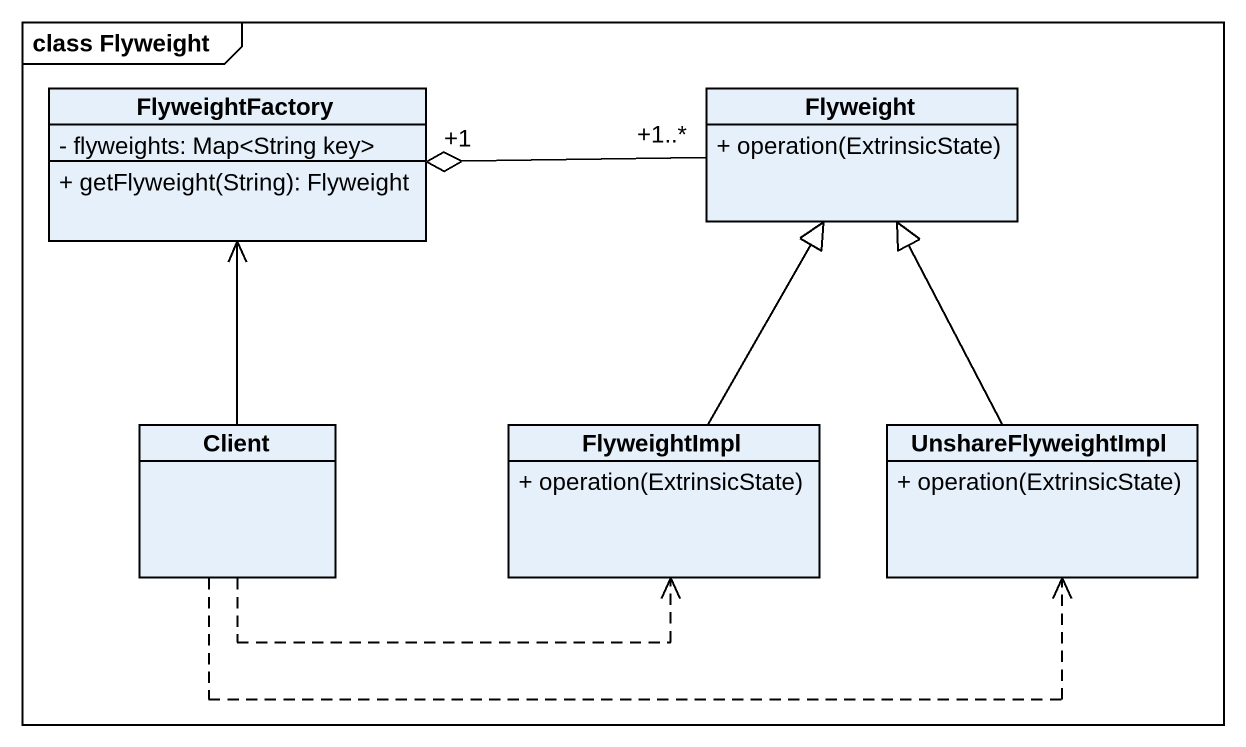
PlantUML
@startuml
mainframe class Flyweight
hide circle
hide empty members
skinparam classAttributeIconSize 0
class FlyweightFactory {
  - flyweights: Map<String key>
  + getFlyweight(String): Flyweight
}
class Flyweight {
  + operation(ExtrinsicState)
}
class Client
class FlyweightImpl {
  + operation(ExtrinsicState)
}
class UnshareFlyweightImpl {
  + operation(ExtrinsicState)
}
Flyweight "+1..*" -left-o "+1" FlyweightFactory
Client -up-> FlyweightFactory
Client .right.> FlyweightImpl
Client .right.> UnshareFlyweightImpl
FlyweightImpl -up-|> Flyweight
UnshareFlyweightImpl -up-|> Flyweight
@enduml
